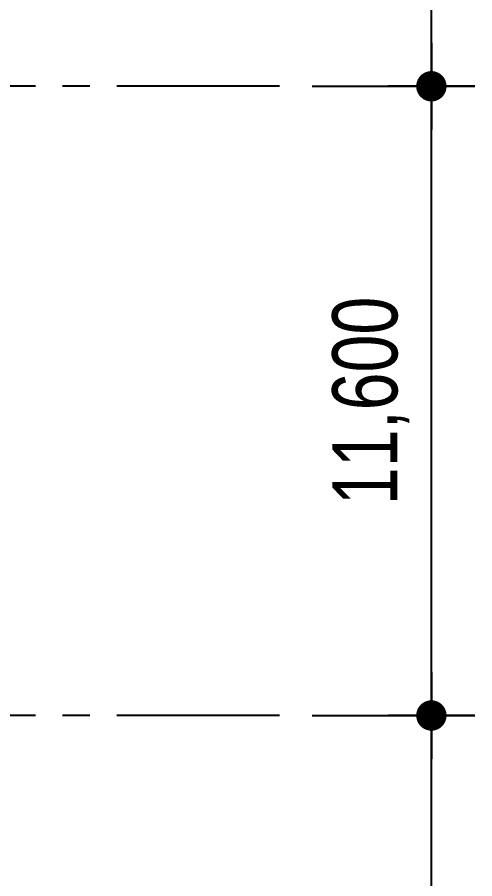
# Model space of a CAD drawing. Header units: millimetres. Extents: x 10000 to 302800, y 6800 to 229018.
# Drawn here: x 138229 to 146667, y 173227 to 189110 of the extents above; entities that cross this region are included whole.
import ezdxf

# ---------------------------------------------------------------- set-up
doc = ezdxf.new("R2010")
doc.units = ezdxf.units.MM
doc.header["$LTSCALE"] = 400
doc.header["$MEASUREMENT"] = 0
doc.linetypes.add('X-GRID_5~ROOF$0$CENTER2', pattern=[1.125, 0.75, -0.125, 0.125, -0.125])
doc.layers.get('0').update_dxf_attribs({"linetype": 'CONTINUOUS'})
doc.layers.add('A-DIM1', color=7, linetype='CONTINUOUS')
doc.layers.add('X-GRID_5~ROOF$0$A-CEN1', color=1, linetype='X-GRID_5~ROOF$0$CENTER2')
doc.styles.add('Hrtext', font='', dxfattribs={"width": 0.8})
doc.styles.get('Hrtext').set_extended_font_data('Dotum')
doc.dimstyles.new('HEERIM(Ext)', dxfattribs={"dimtxt": 3, "dimasz": 1, "dimexe": 2, "dimexo": 1.5, "dimgap": 1, "dimtad": 1, "dimdec": 0, "dimzin": 0, "dimdsep": 46, "dimlunit": 6, "dimtxsty": 'Hrtext', "dimblk": 'dotdim1', "dimcen": 1, "dimdle": 2, "dimclrd": 256, "dimclre": 256, "dimclrt": 3, "dimadec": 0, "dimazin": 0, "dimtfac": 1, "dimtdec": 0, "dimtix": 1, "dimtmove": 2, "dimatfit": 3, "dimldrblk": 'dotdim1', "dimfxl": 2, "dimtolj": 1, "dimtzin": 0, "dimlwd": -1, "dimarcsym": 0})

# ---------------------------------------------------------------- blocks, each defined once
blk = doc.blocks.new('X-GRID_5~ROOF')
at = {"layer": 'X-GRID_5~ROOF$0$A-CEN1', "ltscale": 10}
for points in [[(138288, 92371), (55382, 92371)], [(138288, 80771), (55382, 80771)]]:
    blk.add_lwpolyline(points, dxfattribs=at)
blk = doc.blocks.new('X-BASE-8F')
blk.add_blockref('X-GRID_5~ROOF', (0, 0))
blk = doc.blocks.new('dotdim1')
at = {"layer": 'A-DIM1'}
for p, q in [((0, 2), (0, -2)), ((-2, 0), (2, 0))]:
    blk.add_line(p, q, dxfattribs=at)
at = {"layer": 'A-DIM1', "const_width": 0.7}
blk.add_lwpolyline([(0.35, 0, 1), (-0.35, 0, 1)], format="xyb", close=True, dxfattribs=at)
blk = doc.blocks.new('*D71')
at = {"layer": 'A-DIM1', "lineweight": -2, "transparency": 16777216}
for p, q in [((60039, -25200), (63039, -25200)), ((60039, -38900), (63039, -38900))]:
    blk.add_line(p, q, dxfattribs=at)
at = {"layer": 'A-DIM1', "transparency": 16777216}
blk.add_line((62239, -38500), (62239, -25600), dxfattribs=at)
at = {"layer": 'A-DIM1', "transparency": 16777216, "xscale": 400, "yscale": 400, "zscale": 400}
for p, rotation in [((62239, -25200), 90), ((62239, -38900), 270)]:
    blk.add_blockref('dotdim1', p, dxfattribs=dict(at, rotation=rotation))
at = {"layer": 'A-DIM1', "color": 3, "transparency": 16777216, "insert": (61123, -32050), "char_height": 1200, "attachment_point": 5, "rotation": 90, "style": 'Hrtext'}
blk.add_mtext('\\A1;13,700', dxfattribs=at)
blk = doc.blocks.new('*D72')
at = {"layer": 'A-DIM1', "lineweight": -2, "transparency": 16777216}
for p, q in [((60039, -13600), (63039, -13600)), ((60039, -25200), (63039, -25200))]:
    blk.add_line(p, q, dxfattribs=at)
at = {"layer": 'A-DIM1', "transparency": 16777216}
blk.add_line((62239, -24800), (62239, -14000), dxfattribs=at)
at = {"layer": 'A-DIM1', "transparency": 16777216, "xscale": 400, "yscale": 400, "zscale": 400}
for p, rotation in [((62239, -13600), 90), ((62239, -25200), 270)]:
    blk.add_blockref('dotdim1', p, dxfattribs=dict(at, rotation=rotation))
at = {"layer": 'A-DIM1', "color": 3, "transparency": 16777216, "insert": (61123, -19400), "char_height": 1200, "attachment_point": 5, "rotation": 90, "style": 'Hrtext'}
blk.add_mtext('\\A1;11,600', dxfattribs=at)
blk = doc.blocks.new('*D73')
at = {"layer": 'A-DIM1', "lineweight": -2, "transparency": 16777216}
for p, q in [((60039, -100), (63039, -100)), ((60039, -13600), (63039, -13600))]:
    blk.add_line(p, q, dxfattribs=at)
at = {"layer": 'A-DIM1', "transparency": 16777216}
blk.add_line((62239, -13200), (62239, -500), dxfattribs=at)
at = {"layer": 'A-DIM1', "transparency": 16777216, "xscale": 400, "yscale": 400, "zscale": 400}
for p, rotation in [((62239, -100), 90), ((62239, -13600), 270)]:
    blk.add_blockref('dotdim1', p, dxfattribs=dict(at, rotation=rotation))
at = {"layer": 'A-DIM1', "color": 3, "transparency": 16777216, "insert": (61123, -6850), "char_height": 1200, "attachment_point": 5, "rotation": 90, "style": 'Hrtext'}
blk.add_mtext('\\A1;13,500', dxfattribs=at)
blk = doc.blocks.new('TOWER DIM')
at = {"layer": 'A-DIM1'}
for base, p1, p2, picture, middle in [((62239, -100), (59439, -13600), (59439, -100), '*D73', (61122.6, -6850)), ((62239, -13600), (59439, -25200), (59439, -13600), '*D72', (61122.6, -19400)), ((62239, -25200), (59439, -38900), (59439, -25200), '*D71', (61122.6, -32050))]:
    dim = blk.add_linear_dim(base=base, p1=p1, p2=p2, angle=90, dimstyle='HEERIM(Ext)', override={"dimscale": 400}, dxfattribs=at)
    dim.commit()
    dim.dimension.update_dxf_attribs({"geometry": picture, "text_midpoint": middle})

msp = doc.modelspace()

# ---------------------------------------------------------------- block references
at = {"layer": 'A-DIM1'}
msp.add_blockref('X-BASE-8F', (4779, 95466), dxfattribs=at)

# ---------------------------------------------------------------- next in the draw order: block references
msp.add_blockref('TOWER DIM', (83628, 201437), dxfattribs=at)

doc.saveas('drawing.dxf')
